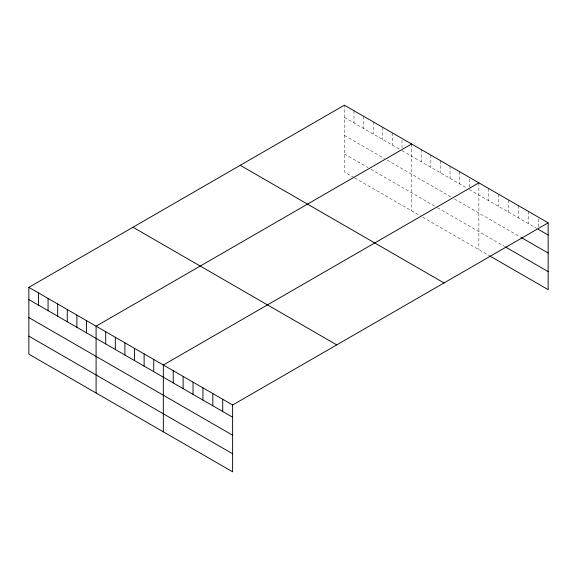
<?xml version="1.0" encoding="UTF-8"?>
<svg xmlns="http://www.w3.org/2000/svg" width="577" height="577" viewBox="0 0 577 577"><rect width="100%" height="100%" fill="white"/><g stroke="black" fill="none" stroke-linecap="round" stroke-linejoin="round"><path stroke-width="0.43" stroke-dasharray="2.88 2.16" d="M353.989 177.55L344.382 172.004L344.382 105.187M344.382 117.391L399.803 149.385M402.025 150.662L467.045 188.21M469.267 189.487L536.733 228.442M344.382 135.415L384.289 158.451M387.246 160.154L451.531 197.269M454.488 198.978L520.742 237.234M344.382 153.98L368.032 167.633M370.989 169.335L436.753 207.309M437.489 207.734L504.752 246.567M354.732 177.976L421.232 216.368M422.71 217.226L488.769 255.359M538.254 218.856L538.254 227.576M528.359 211.398L528.359 223.602M518.456 205.686L518.456 217.89M508.561 199.967L508.561 212.177M498.665 194.254L498.665 206.458M488.769 188.542L488.769 200.746M478.867 182.83L478.867 249.646M469.267 179.029L469.267 186.869M459.66 171.737L459.66 183.94M450.053 166.19L450.053 178.394M440.446 160.644L440.446 172.848M430.839 155.098L430.839 167.301M421.232 149.551L421.232 161.755M411.625 144.005L411.625 210.821M402.025 140.204L402.025 148.051M392.418 132.912L392.418 145.123M382.811 127.366L382.811 139.576M373.204 121.819L373.204 134.03M363.597 116.273L363.597 128.483M353.989 110.726L353.989 122.937"/><path stroke-width="0.87" d="M28.85 287.353L232.618 404.996L232.618 471.813L28.85 354.177L28.85 287.353L344.382 105.187L548.15 222.823L548.15 289.647L489.527 255.799M411.625 144.005L96.092 326.178L96.092 392.995M478.867 182.83L163.334 365.003L163.334 431.82M232.618 404.996L548.15 222.823M538.254 229.314L548.15 235.034M521.507 237.666L548.15 253.051M505.517 247.006L548.15 271.623M240.256 165.303L444.023 282.946M132.977 227.237L336.744 344.88M28.85 299.564L232.618 417.207M28.85 317.581L232.618 435.224M28.85 336.153L232.618 453.796M222.715 399.284L222.715 411.488M212.819 393.572L212.819 405.775M202.924 387.859L202.924 400.063M193.028 382.14L193.028 394.351M183.125 376.428L183.125 388.631M173.23 370.715L173.23 382.919M153.727 359.457L153.727 371.66M144.12 353.91L144.12 366.114M134.513 348.364L134.513 360.567M124.913 342.817L124.913 355.021M115.306 337.271L115.306 349.474M105.699 331.725L105.699 343.928M86.485 320.632L86.485 332.835M76.878 315.085L76.878 327.289M67.271 309.539L67.271 321.742M57.671 303.992L57.671 316.203M48.064 298.446L48.064 310.657M38.457 292.9L38.457 305.11"/></g></svg>
